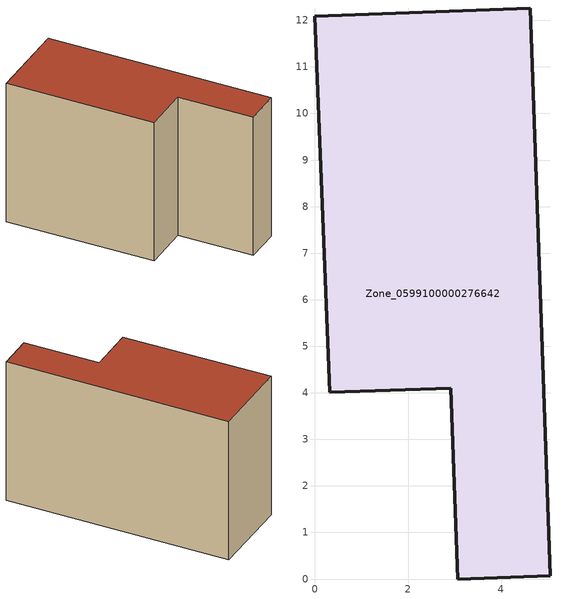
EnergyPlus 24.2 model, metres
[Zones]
Zone_0599100000276642
 floor ground (C_G): 2.92,4.1 0.32,4.01 0,12.09 4.63,12.27 5.05,0.07 3.07,0 z0
 wall outside (C_F): 4.63,12.27 0,12.09 0.32,4.01 2.92,4.1 3.07,0 5.05,0.07 4.63,12.27 z0:8.02
 roof outside (C_R): 3.07,0 5.05,0.07 4.63,12.27 0,12.09 0.32,4.01 2.92,4.1 z8.02
[BUILDING]
Pand.0599100000276642: North Axis=0; Terrain=City; Loads Convergence Tolerance Value=0.04; Temperature Convergence Tolerance Value=0.4; Solar Distribution=FullExterior; Maximum Number of Warmup Days=25; Minimum Number of Warmup Days=1
[Site:Location]
Rotterdam.The.Hague.AP_ZH_NLD Design_Conditions: Latitude=51.96; Longitude=4.45; Time Zone=1; Elevation=-4.5
[SITE:GROUNDTEMPERATURE:BUILDINGSURFACE]
18, 18, 18, 18, 18, 18, 18, 18, 18, 18, 18, 18
[MATERIAL] Thermal Absorptance=0.9; Solar Absorptance=0.7; Visible Absorptance=0.7
Name | Roughness | Thickness | Conductivity | Density | Specific Heat
G.TI.1946 | MediumSmooth | 0.15 | 1 | 540 | 1210
F.TI.1946 | Rough | 0.3 | 0.857143 | 1920 | 840
R.TI.1946 | MediumRough | 0.2 | 0.1 | 1500 | 1000
[CONSTRUCTION]
C_G: G.TI.1946
C_F: F.TI.1946
C_R: R.TI.1946
[ZONE]
Zone_0599100000276642: Type=1; Multiplier=1; Ceiling Height=Autocalculate; Volume=Autocalculate; Floor Area=autocalculate; Part of Total Floor Area=Yes
[ZONEINFILTRATION:DESIGNFLOWRATE]
Infil_Zone_0599100000276642: Zone or ZoneList or Space or SpaceList=Zone_0599100000276642; Schedule=AlwaysOn; Design Flow Rate Calculation Method=Flow/Area; Flow Rate per Floor Area=0.003; Constant Term Coefficient=1; Temperature Term Coefficient=0; Velocity Term Coefficient=0; Velocity Squared Term Coefficient=0
[HVACTEMPLATE:ZONE:IDEALLOADSAIRSYSTEM]
Zone_0599100000276642: Maximum Heating Supply Air Temperature=50; Minimum Cooling Supply Air Temperature=13; Maximum Heating Supply Air Humidity Ratio=0.0156; Minimum Cooling Supply Air Humidity Ratio=0.0077; Heating Limit=NoLimit; Cooling Limit=NoLimit; Dehumidification Control Type=ConstantSensibleHeatRatio; Cooling Sensible Heat Ratio=0.7; Dehumidification Setpoint=60; Humidification Control Type=None; Humidification Setpoint=30; Outdoor Air Method=None; Outdoor Air Flow Rate per Person=0.00944; Outdoor Air Flow Rate per Zone Floor Area=0; Outdoor Air Flow Rate per Zone=0; Demand Controlled Ventilation Type=None; Outdoor Air Economizer Type=NoEconomizer; Heat Recovery Type=None; Sensible Heat Recovery Effectiveness=0.7; Latent Heat Recovery Effectiveness=0.65
[ZONECONTROL:THERMOSTAT]
ThermostatControl_Zone_0599100000276642: Zone or ZoneList=Zone_0599100000276642; Control Type Schedule=DualSetpointControlType; Control 1=Thermostat_Zone_0599100000276642; Temperature Difference Between Cutout And Setpoint=0
[THERMOSTATSETPOINT:DUALSETPOINT]
Thermostat_Zone_0599100000276642: Heating Setpoint Temperature Schedule=HeatingSetpoint_Zone_0599100000276642; Cooling Setpoint Temperature Schedule=CoolingSetpoint_Zone_0599100000276642
[SCHEDULE:COMPACT]
HeatingSetpoint_Zone_0599100000276642: Through: 12/31, For: AllDays, Until: 24:00, 21
CoolingSetpoint_Zone_0599100000276642: Through: 12/31, For: AllDays, Until: 24:00, 24
DualSetpointControlType: Through: 12/31, For: AllDays, Until: 24:00, 4
AlwaysOn: Through: 12/31, For: AllDays, Until: 24:00, 1
